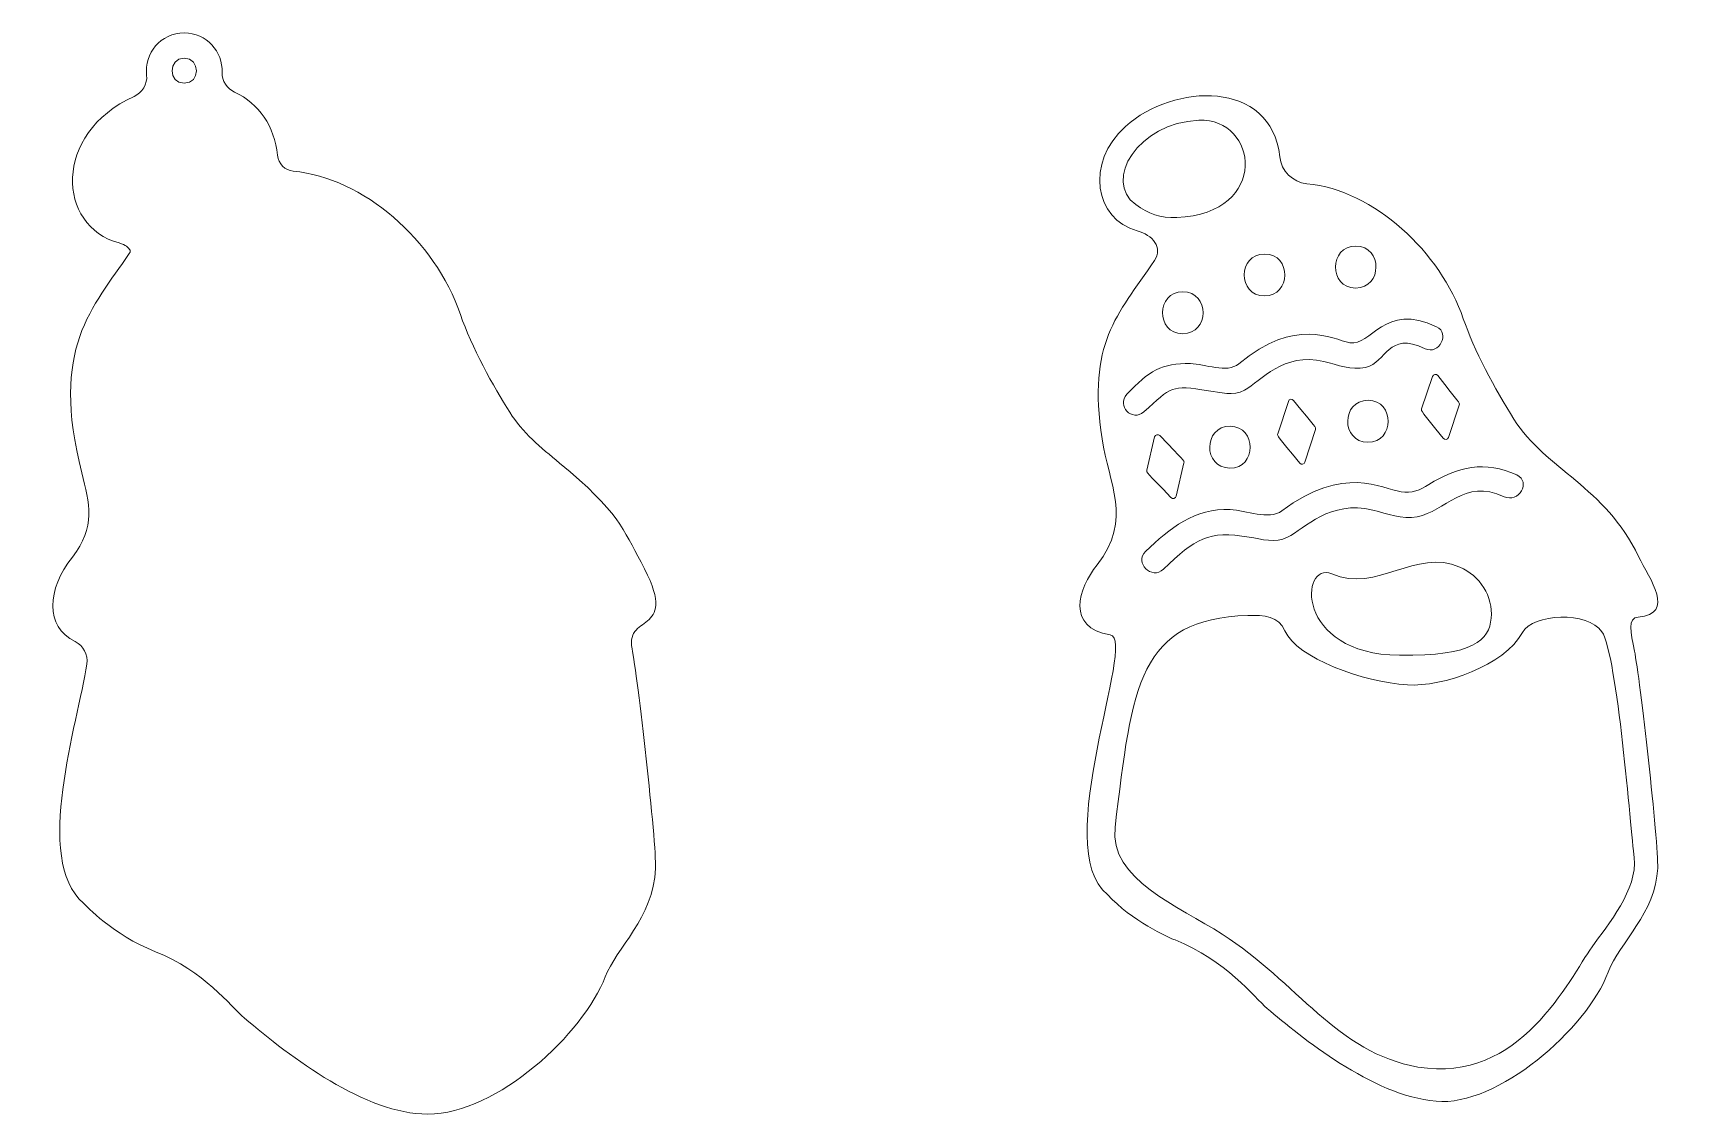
# Model space of a CAD drawing. Header units: inches. Extents: x 1.29 to 8.85, y 0.01 to 4.99.
import ezdxf

# ---------------------------------------------------------------- set-up
doc = ezdxf.new("R2010")
doc.units = ezdxf.units.IN
doc.header["$MEASUREMENT"] = 0
doc.layers.add('_U+0421_U+043B_U+043E_U+0439 1', color=7, linetype='Continuous')

msp = doc.modelspace()

# ---------------------------------------------------------------- linework, layer by layer
at = {"layer": '_U+0421_U+043B_U+043E_U+0439 1', "color": 12, "lineweight": 9, "true_color": 0xe30613}
for points, knots in [([(4.0878, 2.5513), (4.006, 2.7008), (3.9864, 2.7818), (3.7127, 3.0073), (3.6255, 3.0792), (3.543, 3.1472), (3.4835, 3.2409), (3.4101, 3.3566), (3.3066, 3.5436), (3.2567, 3.6899), (3.1387, 4.0356), (2.8083, 4.3192), (2.4881, 4.3496), (2.4497, 4.3532), (2.4198, 4.3832), (2.4154, 4.4225), (2.4005, 4.5562), (2.3318, 4.6594), (2.2182, 4.713), (2.1828, 4.7297), (2.1587, 4.7646), (2.1605, 4.8037), (2.1647, 4.8984), (2.0893, 4.9854), (1.9863, 4.9854), (1.8775, 4.9854), (1.802, 4.8896), (1.8132, 4.7916), (1.8179, 4.7501), (1.7935, 4.7106), (1.7554, 4.6933), (1.3793, 4.5221), (1.4003, 4.096), (1.6878, 4.0192), (1.7149, 4.0119), (1.7333, 3.9968), (1.7375, 3.9857), (1.7383, 3.9835), (1.7397, 3.9798), (1.7338, 3.971), (1.5651, 3.7218), (1.3676, 3.5379), (1.5155, 2.962), (1.5513, 2.8226), (1.5796, 2.7125), (1.472, 2.5752), (1.3555, 2.4263), (1.3428, 2.256), (1.4845, 2.1863), (1.523, 2.1673), (1.5451, 2.1257), (1.5386, 2.0833), (1.4971, 1.8129), (1.2902, 1.183), (1.5226, 0.9838), (1.5371, 0.9714), (1.6534, 0.8403), (1.8549, 0.7605), (2.075, 0.6731), (2.2003, 0.509), (2.263, 0.4556), (2.478, 0.2729), (2.8197, 0.0136), (3.1067, 0.0136), (3.4271, 0.0137), (3.8234, 0.3853), (3.9227, 0.6454), (3.972, 0.7746), (4.1443, 0.9158), (4.154, 1.1428), (4.1589, 1.2578), (4.07, 2.0369), (4.0464, 2.1536), (4.0119, 2.3233), (4.2741, 2.2106), (4.0878, 2.5513)], [0, 0, 0, 0, 1, 1, 1, 2, 2, 2, 3, 3, 3, 4, 4, 4, 5, 5, 5, 6, 6, 6, 7, 7, 7, 8, 8, 8, 9, 9, 9, 10, 10, 10, 11, 11, 11, 12, 12, 12, 13, 13, 13, 14, 14, 14, 15, 15, 15, 16, 16, 16, 17, 17, 17, 18, 18, 18, 19, 19, 19, 20, 20, 20, 21, 21, 21, 22, 22, 22, 23, 23, 23, 24, 24, 24, 25, 25, 25, 25]), ([(1.9863, 4.7534), (1.9118, 4.7534), (1.9119, 4.8691), (1.9863, 4.8691), (2.0609, 4.8691), (2.0608, 4.7534), (1.9863, 4.7534)], [0, 0, 0, 0, 1, 1, 1, 2, 2, 2, 2]), ([(8.673, 2.2993), (8.848, 2.3145), (8.726, 2.4729), (8.6754, 2.5778), (8.5197, 2.9011), (8.251, 2.9747), (8.1017, 3.2099), (8.0159, 3.345), (7.9174, 3.529), (7.8689, 3.6712), (7.7653, 3.975), (7.4602, 4.2625), (7.1497, 4.292), (7.0835, 4.2983), (7.0323, 4.3501), (7.0249, 4.4161), (6.9851, 4.7732), (6.5359, 4.7534), (6.316, 4.5555), (6.1291, 4.3872), (6.1737, 4.1274), (6.3698, 4.075), (6.4392, 4.0565), (6.489, 3.9981), (6.4487, 3.9386), (6.2742, 3.6807), (6.1412, 3.5625), (6.2074, 3.118), (6.2378, 2.914), (6.3493, 2.7499), (6.1846, 2.5395), (6.0984, 2.4295), (6.0408, 2.2515), (6.2455, 2.2173), (6.3695, 2.1967), (5.9646, 1.2361), (6.2323, 1.0236), (6.3445, 0.9008), (6.512, 0.8267), (6.5432, 0.8143), (6.7761, 0.7217), (6.9081, 0.5501), (6.9675, 0.4997), (7.1216, 0.3687), (7.4485, 0.0992), (7.7437, 0.0728), (8.0274, 0.0475), (8.4359, 0.405), (8.5356, 0.666), (8.5888, 0.8054), (8.7543, 0.9381), (8.7631, 1.1452), (8.7678, 1.2544), (8.6802, 2.0257), (8.6567, 2.1422), (8.6389, 2.2302), (8.6236, 2.295), (8.673, 2.2993)], [0, 0, 0, 0, 1, 1, 1, 2, 2, 2, 3, 3, 3, 4, 4, 4, 5, 5, 5, 6, 6, 6, 7, 7, 7, 8, 8, 8, 9, 9, 9, 10, 10, 10, 11, 11, 11, 12, 12, 12, 13, 13, 13, 14, 14, 14, 15, 15, 15, 16, 16, 16, 17, 17, 17, 18, 18, 18, 19, 19, 19, 19]), ([(6.3625, 4.1956), (6.2098, 4.3061), (6.3728, 4.5714), (6.6529, 4.5836), (6.9233, 4.5955), (6.9838, 4.1568), (6.5511, 4.1359), (6.4761, 4.1323), (6.4192, 4.1546), (6.3625, 4.1956)], [0, 0, 0, 0, 1, 1, 1, 2, 2, 2, 3, 3, 3, 3]), ([(6.9556, 3.9686), (7.0799, 3.9678), (7.0785, 3.775), (6.9544, 3.7757), (6.8301, 3.7765), (6.8315, 3.9694), (6.9556, 3.9686)], [0, 0, 0, 0, 1, 1, 1, 2, 2, 2, 2]), ([(7.375, 4.0048), (7.4993, 4.004), (7.4979, 3.8112), (7.3738, 3.8119), (7.2496, 3.8127), (7.2509, 4.0055), (7.375, 4.0048)], [0, 0, 0, 0, 1, 1, 1, 2, 2, 2, 2]), ([(6.5783, 3.6022), (6.454, 3.6029), (6.4554, 3.7958), (6.5795, 3.795), (6.7038, 3.7943), (6.7024, 3.6014), (6.5783, 3.6022)], [0, 0, 0, 0, 1, 1, 1, 2, 2, 2, 2]), ([(6.3217, 3.3234), (6.4229, 3.4314), (6.4823, 3.4677), (6.6143, 3.4649), (6.6811, 3.4635), (6.7816, 3.418), (6.8365, 3.4637), (7.0998, 3.6823), (7.2641, 3.5763), (7.3475, 3.5608), (7.4441, 3.5428), (7.5056, 3.7488), (7.7466, 3.6341), (7.8103, 3.6038), (7.7572, 3.503), (7.6938, 3.5332), (7.5196, 3.6161), (7.5191, 3.4695), (7.4194, 3.4472), (7.3528, 3.4322), (7.2921, 3.4591), (7.2281, 3.4743), (7.0399, 3.519), (6.9395, 3.3844), (6.8627, 3.3426), (6.8106, 3.3143), (6.7526, 3.3312), (6.6976, 3.3399), (6.5212, 3.3681), (6.5291, 3.3577), (6.3999, 3.2431), (6.346, 3.1952), (6.2724, 3.2707), (6.3217, 3.3234)], [0, 0, 0, 0, 1, 1, 1, 2, 2, 2, 3, 3, 3, 4, 4, 4, 5, 5, 5, 6, 6, 6, 7, 7, 7, 8, 8, 8, 9, 9, 9, 10, 10, 10, 11, 11, 11, 11]), ([(7.8505, 3.2741), (7.8505, 3.2741), (7.8006, 3.1252), (7.8006, 3.1252), (7.7971, 3.1149), (7.783, 3.1124), (7.7763, 3.1211), (7.6769, 3.2477), (7.6736, 3.246), (7.6773, 3.2568), (7.6773, 3.2568), (7.7272, 3.4056), (7.7272, 3.4056), (7.7307, 3.416), (7.7448, 3.4184), (7.7515, 3.4098), (7.8509, 3.2831), (7.8542, 3.2849), (7.8505, 3.2741)], [0, 0, 0, 0, 1, 1, 1, 2, 2, 2, 3, 3, 3, 4, 4, 4, 5, 5, 5, 6, 6, 6, 6]), ([(7.0161, 3.1417), (7.0161, 3.1417), (7.0645, 3.2911), (7.0645, 3.2911), (7.0679, 3.3015), (7.0819, 3.3041), (7.0887, 3.2955), (7.1895, 3.17), (7.1927, 3.1718), (7.1892, 3.1609), (7.1892, 3.1609), (7.1408, 3.0115), (7.1408, 3.0115), (7.1375, 3.0011), (7.1234, 2.9986), (7.1166, 3.0071), (7.0159, 3.1327), (7.0126, 3.1309), (7.0161, 3.1417)], [0, 0, 0, 0, 1, 1, 1, 2, 2, 2, 3, 3, 3, 4, 4, 4, 5, 5, 5, 6, 6, 6, 6]), ([(7.4312, 3.2958), (7.5555, 3.295), (7.5541, 3.1022), (7.43, 3.1029), (7.3057, 3.1037), (7.3071, 3.2965), (7.4312, 3.2958)], [0, 0, 0, 0, 1, 1, 1, 2, 2, 2, 2]), ([(6.7965, 3.1767), (6.9208, 3.1759), (6.9194, 2.9831), (6.7953, 2.9839), (6.671, 2.9846), (6.6724, 3.1775), (6.7965, 3.1767)], [0, 0, 0, 0, 1, 1, 1, 2, 2, 2, 2]), ([(6.4136, 2.9745), (6.4136, 2.9745), (6.4496, 3.1273), (6.4496, 3.1273), (6.4522, 3.138), (6.4659, 3.1417), (6.4734, 3.1337), (6.584, 3.0167), (6.5871, 3.0188), (6.5845, 3.0077), (6.5845, 3.0077), (6.5484, 2.8549), (6.5484, 2.8549), (6.5459, 2.8442), (6.5321, 2.8405), (6.5246, 2.8485), (6.414, 2.9655), (6.4109, 2.9634), (6.4136, 2.9745)], [0, 0, 0, 0, 1, 1, 1, 2, 2, 2, 3, 3, 3, 4, 4, 4, 5, 5, 5, 6, 6, 6, 6]), ([(8.115, 2.9527), (8.1825, 2.9211), (8.1237, 2.8214), (8.0566, 2.8527), (7.8722, 2.939), (7.7853, 2.7846), (7.6571, 2.7601), (7.5856, 2.7464), (7.5213, 2.7744), (7.4533, 2.7908), (7.2531, 2.8391), (7.1431, 2.7065), (7.0603, 2.6662), (7.004, 2.6389), (6.9423, 2.6569), (6.8838, 2.6667), (6.6959, 2.6983), (6.6369, 2.6608), (6.4898, 2.5194), (6.4361, 2.4677), (6.3542, 2.5495), (6.408, 2.6012), (6.5183, 2.7072), (6.6358, 2.8013), (6.7973, 2.7933), (6.8687, 2.7898), (6.9751, 2.7431), (7.0348, 2.7878), (7.3205, 3.0013), (7.4934, 2.8903), (7.5826, 2.875), (7.6319, 2.8666), (7.6702, 2.8836), (7.7113, 2.9089), (7.8423, 2.9898), (7.9697, 3.0206), (8.115, 2.9527)], [0, 0, 0, 0, 1, 1, 1, 2, 2, 2, 3, 3, 3, 4, 4, 4, 5, 5, 5, 6, 6, 6, 7, 7, 7, 8, 8, 8, 9, 9, 9, 10, 10, 10, 11, 11, 11, 12, 12, 12, 12]), ([(7.9971, 2.2944), (7.9878, 2.1933), (7.9197, 2.1196), (7.5752, 2.1233), (7.0918, 2.1284), (7.1183, 2.5592), (7.2637, 2.4975), (7.4741, 2.4081), (7.6491, 2.618), (7.8529, 2.5291), (7.9456, 2.4887), (8.0064, 2.3951), (7.9971, 2.2944)], [0, 0, 0, 0, 1, 1, 1, 2, 2, 2, 3, 3, 3, 4, 4, 4, 4]), ([(8.4612, 0.7824), (8.357, 0.6366), (8.1316, 0.1492), (7.6603, 0.2303), (7.2878, 0.2944), (7.1072, 0.6194), (6.76, 0.8412), (6.5623, 0.9675), (6.2382, 1.0939), (6.2672, 1.3326), (6.347, 1.9909), (6.3756, 2.2897), (6.8784, 2.3065), (6.9519, 2.309), (7.0205, 2.3038), (7.049, 2.2359), (7.1015, 2.1107), (7.4124, 1.9993), (7.6117, 1.9871), (7.7737, 1.9772), (8.0595, 2.0755), (8.141, 2.2279), (8.1878, 2.3155), (8.4429, 2.3273), (8.5067, 2.2318), (8.5775, 2.1256), (8.6397, 1.3205), (8.6547, 1.1931), (8.6719, 1.0467), (8.5346, 0.8852), (8.4612, 0.7824)], [0, 0, 0, 0, 1, 1, 1, 2, 2, 2, 3, 3, 3, 4, 4, 4, 5, 5, 5, 6, 6, 6, 7, 7, 7, 8, 8, 8, 9, 9, 9, 10, 10, 10, 10])]:
    msp.add_open_spline(points, degree=3, knots=knots, dxfattribs=at)

doc.saveas('drawing.dxf')
